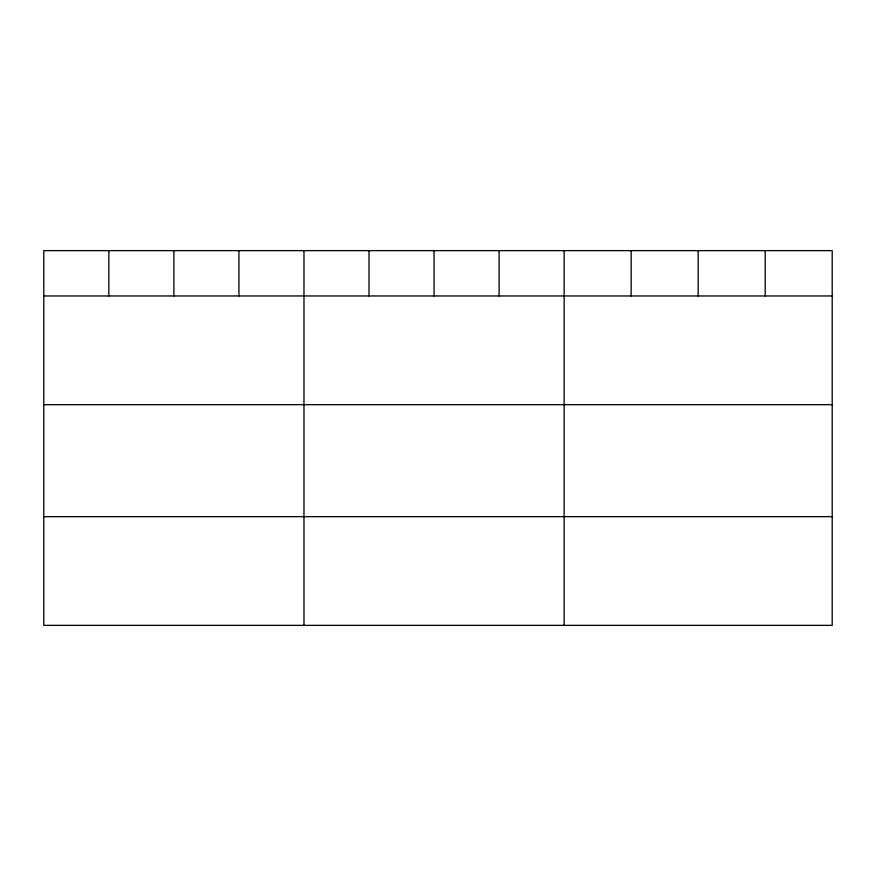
<?xml version="1.0" encoding="UTF-8"?>
<svg xmlns="http://www.w3.org/2000/svg" width="876" height="876" viewBox="0 0 876 876"><rect width="100%" height="100%" fill="white"/><g stroke="black" fill="none" stroke-linecap="round" stroke-linejoin="round"><path stroke-width="1.31" d="M832.2 295.957L832.2 625.365L43.8 625.365L43.8 250.635L832.2 250.635L832.2 295.957L43.8 295.957M43.8 404.668L832.2 404.668M43.8 516.665L832.2 516.665M765.186 250.635L765.186 295.957M698.172 250.635L698.172 295.957M631.158 250.635L631.158 295.957M564.144 250.635L564.144 625.365M499.101 250.635L499.101 295.957M434.058 250.635L434.058 295.957M369.015 250.635L369.015 295.957M303.972 250.635L303.972 625.365M238.929 250.635L238.929 295.957M173.886 250.635L173.886 295.957M108.843 250.635L108.843 295.957"/></g></svg>
